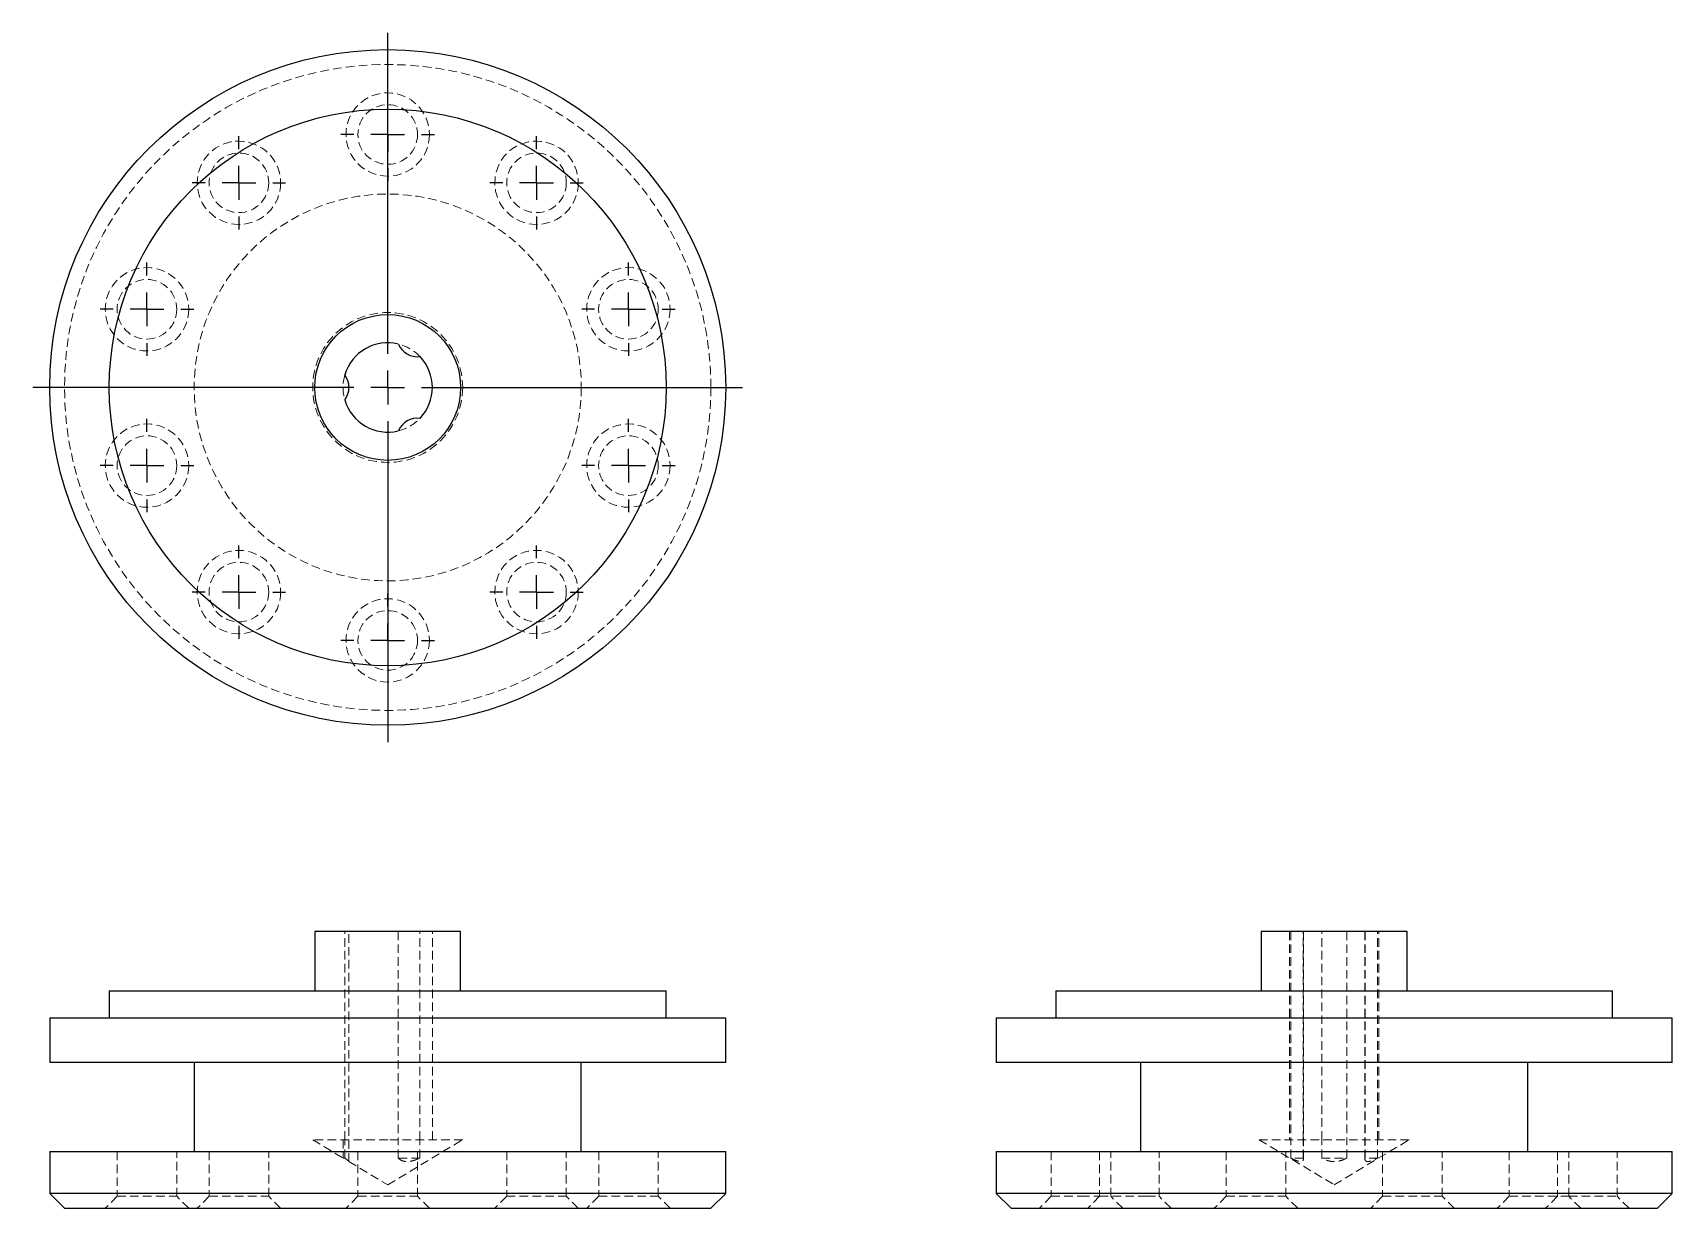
# Model space of a CAD drawing. Header units: millimetres. Extents: x 30 to 273, y 37 to 210.
import ezdxf

# ---------------------------------------------------------------- set-up
doc = ezdxf.new("R2010")
doc.units = ezdxf.units.MM
doc.linetypes.add('HIDDEN', pattern=[1.905, 1.27, -0.635])
doc.layers.add('10', color=7, linetype='Continuous')

# ---------------------------------------------------------------- blocks, each defined once
blk = doc.blocks.new('SW_CENTERMARKSYMBOL_0')
at = {"layer": '10', "color": 0}
for p, q in [((0, 5), (0, 52.5)), ((0, 0), (0, 2.5)), ((-5, 0), (-52.5, 0)), ((0, 0), (-2.5, 0)), ((0, 0), (0, -2.5)), ((0, 0), (2.5, 0)), ((5, 0), (52.5, 0)), ((0, -5), (0, -52.5))]:
    blk.add_line(p, q, dxfattribs=at)
blk = doc.blocks.new('SW_CENTERMARKSYMBOL_1')
at = {"layer": '10', "color": 0}
for p, q in [((0, 5), (0, 6.91)), ((0, 0), (0, 2.5)), ((-5, 0), (-6.91, 0)), ((0, 0), (-2.5, 0)), ((0, 0), (0, -2.5)), ((0, 0), (2.5, 0)), ((5, 0), (6.91, 0)), ((0, -5), (0, -6.91))]:
    blk.add_line(p, q, dxfattribs=at)
blk = doc.blocks.new('SW_CENTERMARKSYMBOL_2')
at = {"layer": '10', "color": 0}
for p, q in [((0, 5), (0, 6.91)), ((0, 0), (0, 2.5)), ((-5, 0), (-6.91, 0)), ((0, 0), (-2.5, 0)), ((0, 0), (0, -2.5)), ((0, 0), (2.5, 0)), ((5, 0), (6.91, 0)), ((0, -5), (0, -6.91))]:
    blk.add_line(p, q, dxfattribs=at)
blk = doc.blocks.new('SW_CENTERMARKSYMBOL_3')
at = {"layer": '10', "color": 0}
for p, q in [((0, 5), (0, 6.91)), ((0, 0), (0, 2.5)), ((-5, 0), (-6.91, 0)), ((0, 0), (-2.5, 0)), ((0, 0), (0, -2.5)), ((0, 0), (2.5, 0)), ((5, 0), (6.91, 0)), ((0, -5), (0, -6.91))]:
    blk.add_line(p, q, dxfattribs=at)
blk = doc.blocks.new('SW_CENTERMARKSYMBOL_4')
at = {"layer": '10', "color": 0}
for p, q in [((0, 5), (0, 6.91)), ((0, 0), (0, 2.5)), ((-5, 0), (-6.91, 0)), ((0, 0), (-2.5, 0)), ((0, 0), (0, -2.5)), ((0, 0), (2.5, 0)), ((5, 0), (6.91, 0)), ((0, -5), (0, -6.91))]:
    blk.add_line(p, q, dxfattribs=at)
blk = doc.blocks.new('SW_CENTERMARKSYMBOL_5')
at = {"layer": '10', "color": 0}
for p, q in [((0, 5), (0, 6.91)), ((0, 0), (0, 2.5)), ((-5, 0), (-6.91, 0)), ((0, 0), (-2.5, 0)), ((0, 0), (0, -2.5)), ((0, 0), (2.5, 0)), ((5, 0), (6.91, 0)), ((0, -5), (0, -6.91))]:
    blk.add_line(p, q, dxfattribs=at)
blk = doc.blocks.new('SW_CENTERMARKSYMBOL_6')
at = {"layer": '10', "color": 0}
for p, q in [((0, 5), (0, 6.91)), ((0, 0), (0, 2.5)), ((-5, 0), (-6.91, 0)), ((0, 0), (-2.5, 0)), ((0, 0), (0, -2.5)), ((0, 0), (2.5, 0)), ((5, 0), (6.91, 0)), ((0, -5), (0, -6.91))]:
    blk.add_line(p, q, dxfattribs=at)
blk = doc.blocks.new('SW_CENTERMARKSYMBOL_7')
at = {"layer": '10', "color": 0}
for p, q in [((0, 5), (0, 6.91)), ((0, 0), (0, 2.5)), ((-5, 0), (-6.91, 0)), ((0, 0), (-2.5, 0)), ((0, 0), (0, -2.5)), ((0, 0), (2.5, 0)), ((5, 0), (6.91, 0)), ((0, -5), (0, -6.91))]:
    blk.add_line(p, q, dxfattribs=at)
blk = doc.blocks.new('SW_CENTERMARKSYMBOL_8')
at = {"layer": '10', "color": 0}
for p, q in [((0, 5), (0, 6.91)), ((0, 0), (0, 2.5)), ((-5, 0), (-6.91, 0)), ((0, 0), (-2.5, 0)), ((0, 0), (0, -2.5)), ((0, 0), (2.5, 0)), ((5, 0), (6.91, 0)), ((0, -5), (0, -6.91))]:
    blk.add_line(p, q, dxfattribs=at)
blk = doc.blocks.new('SW_CENTERMARKSYMBOL_9')
at = {"layer": '10', "color": 0}
for p, q in [((0, 5), (0, 6.91)), ((0, 0), (0, 2.5)), ((-5, 0), (-6.91, 0)), ((0, 0), (-2.5, 0)), ((0, 0), (0, -2.5)), ((0, 0), (2.5, 0)), ((5, 0), (6.91, 0)), ((0, -5), (0, -6.91))]:
    blk.add_line(p, q, dxfattribs=at)
blk = doc.blocks.new('SW_CENTERMARKSYMBOL_10')
at = {"layer": '10', "color": 0}
for p, q in [((0, 5), (0, 6.91)), ((0, 0), (0, 2.5)), ((-5, 0), (-6.91, 0)), ((0, 0), (-2.5, 0)), ((0, 0), (0, -2.5)), ((0, 0), (2.5, 0)), ((5, 0), (6.91, 0)), ((0, -5), (0, -6.91))]:
    blk.add_line(p, q, dxfattribs=at)

msp = doc.modelspace()

# ---------------------------------------------------------------- linework, layer by layer
at = {"color": 7, "linetype": 'Continuous', "lineweight": 25}
for p, q in [((72.21, 77.48), (72.21, 68.67)), ((93.79, 77.48), (72.21, 77.48)), ((93.79, 68.67), (93.79, 77.48)), ((212.21, 77.48), (212.21, 68.67)), ((233.79, 77.48), (212.21, 77.48)), ((233.79, 68.67), (233.79, 77.48)), ((41.81, 68.67), (41.81, 64.71)), ((41.81, 68.67), (124.19, 68.67)), ((124.19, 64.71), (124.19, 68.67)), ((181.81, 68.67), (181.81, 64.71)), ((181.81, 68.67), (223, 68.67)), ((223, 68.67), (264.19, 68.67)), ((264.19, 64.71), (264.19, 68.67)), ((33, 64.71), (33, 58.1)), ((33, 64.71), (133, 64.71)), ((133, 58.1), (133, 64.71)), ((173, 64.71), (173, 58.1)), ((173, 64.71), (223, 64.71)), ((223, 64.71), (273, 64.71)), ((273, 58.1), (273, 64.71)), ((133, 58.1), (33, 58.1)), ((54.37, 58.1), (54.37, 44.89)), ((111.63, 44.89), (111.63, 58.1)), ((223, 58.1), (173, 58.1)), ((194.37, 58.1), (194.37, 44.89)), ((273, 58.1), (223, 58.1)), ((251.63, 44.89), (251.63, 58.1)), ((33, 44.89), (33, 38.72)), ((33, 44.89), (133, 44.89)), ((133, 38.72), (133, 44.89)), ((173, 44.89), (173, 38.72)), ((173, 44.89), (223, 44.89)), ((223, 44.89), (273, 44.89)), ((273, 38.72), (273, 44.89)), ((33, 38.72), (35.2, 36.52)), ((133, 38.72), (33, 38.72)), ((35.2, 36.52), (130.8, 36.52)), ((130.8, 36.52), (133, 38.72)), ((173, 38.72), (175.2, 36.52)), ((223, 38.72), (173, 38.72)), ((175.2, 36.52), (223, 36.52)), ((273, 38.72), (223, 38.72)), ((223, 36.52), (270.8, 36.52)), ((270.8, 36.52), (273, 38.72))]:
    msp.add_line(p, q, dxfattribs=at)
at = {"color": 7, "linetype": 'HIDDEN', "lineweight": 18}
for p, q in [((76.66, 46.65), (76.66, 77.48)), ((77.27, 43.42), (77.27, 77.48)), ((84.57, 77.48), (84.57, 46.65)), ((87.77, 46.65), (87.77, 77.48)), ((89.61, 46.65), (89.61, 77.48)), ((216.39, 77.48), (216.39, 46.65)), ((216.58, 77.48), (216.58, 46.65)), ((218.43, 46.65), (218.43, 77.48)), ((218.45, 43.79), (218.45, 77.48)), ((221.15, 46.65), (221.15, 77.48)), ((224.85, 77.48), (224.85, 46.65)), ((227.55, 77.48), (227.55, 43.81)), ((227.57, 77.48), (227.57, 46.65)), ((229.42, 46.65), (229.42, 77.48)), ((229.61, 46.65), (229.61, 77.48)), ((83, 46.65), (71.91, 46.65)), ((71.91, 46.65), (76.39, 43.95)), ((76.39, 46.65), (76.39, 43.95)), ((76.66, 43.95), (76.66, 46.65)), ((94.09, 46.65), (83, 46.65)), ((83, 39.98), (94.09, 46.65)), ((84.57, 43.95), (84.57, 46.65)), ((87.77, 43.95), (87.77, 46.65)), ((234.09, 46.65), (211.91, 46.65)), ((211.91, 46.65), (223, 39.98)), ((216.58, 43.95), (216.58, 46.65)), ((218.43, 43.95), (218.43, 46.65)), ((221.15, 43.95), (221.15, 46.65)), ((223, 39.98), (234.09, 46.65)), ((224.85, 43.95), (224.85, 46.65)), ((227.57, 43.95), (227.57, 46.65)), ((229.42, 43.95), (229.42, 46.65)), ((42.98, 44.89), (42.98, 38.28)), ((51.79, 38.28), (51.79, 44.89)), ((56.59, 44.89), (56.59, 38.28)), ((65.4, 38.28), (65.4, 44.89)), ((76.66, 43.95), (76.39, 43.95)), ((78.59, 44.89), (78.59, 38.28)), ((87.77, 43.95), (84.57, 43.95)), ((87.41, 38.28), (87.41, 44.89)), ((100.6, 44.89), (100.6, 38.28)), ((109.41, 38.28), (109.41, 44.89)), ((114.21, 44.89), (114.21, 38.28)), ((123.02, 38.28), (123.02, 44.89)), ((181.15, 44.89), (181.15, 38.28)), ((188.3, 44.89), (188.3, 38.28)), ((189.96, 38.28), (189.96, 44.89)), ((197.11, 38.28), (197.11, 44.89)), ((207.02, 44.89), (207.02, 38.28)), ((215.83, 38.28), (215.83, 44.89)), ((218.43, 43.95), (216.58, 43.95)), ((221.15, 43.95), (224.85, 43.95)), ((229.42, 43.95), (227.57, 43.95)), ((230.17, 44.89), (230.17, 38.28)), ((238.98, 38.28), (238.98, 44.89)), ((248.89, 44.89), (248.89, 38.28)), ((256.04, 44.89), (256.04, 38.28)), ((257.7, 38.28), (257.7, 44.89)), ((264.85, 38.28), (264.85, 44.89)), ((77.26, 43.44), (83, 39.98)), ((42.98, 38.28), (41.22, 36.52)), ((42.98, 38.28), (48.75, 38.28)), ((48.75, 38.28), (51.79, 38.28)), ((53.56, 36.52), (51.79, 38.28)), ((56.59, 38.28), (54.82, 36.52)), ((56.59, 38.28), (64.55, 38.28)), ((64.55, 38.28), (65.4, 38.28)), ((67.16, 36.52), (65.4, 38.28)), ((78.59, 38.28), (76.83, 36.52)), ((78.59, 38.28), (87.41, 38.28)), ((89.17, 36.52), (87.41, 38.28)), ((100.6, 38.28), (98.84, 36.52)), ((100.6, 38.28), (109.41, 38.28)), ((111.18, 36.52), (109.41, 38.28)), ((114.21, 38.28), (112.44, 36.52)), ((114.21, 38.28), (123.02, 38.28)), ((124.78, 36.52), (123.02, 38.28)), ((181.15, 38.28), (179.39, 36.52)), ((181.15, 38.28), (185.56, 38.28)), ((185.56, 38.28), (188.3, 38.28)), ((188.3, 38.28), (186.54, 36.52)), ((188.3, 38.28), (195.3, 38.28)), ((191.72, 36.52), (189.96, 38.28)), ((195.3, 38.28), (197.11, 38.28)), ((198.87, 36.52), (197.11, 38.28)), ((207.02, 38.28), (205.26, 36.52)), ((207.02, 38.28), (215.62, 38.28)), ((215.62, 38.28), (215.83, 38.28)), ((217.6, 36.52), (215.83, 38.28)), ((230.17, 38.28), (228.4, 36.52)), ((230.17, 38.28), (238.98, 38.28)), ((240.74, 36.52), (238.98, 38.28)), ((248.89, 38.28), (247.13, 36.52)), ((248.89, 38.28), (257.7, 38.28)), ((256.04, 38.28), (254.28, 36.52)), ((257.7, 38.28), (264.85, 38.28)), ((259.46, 36.52), (257.7, 38.28)), ((266.61, 36.52), (264.85, 38.28))]:
    msp.add_line(p, q, dxfattribs=at)
at = {"color": 7, "linetype": 'Continuous', "lineweight": 25}
for radius in [50, 41.19, 10.79]:
    msp.add_circle((83, 158), radius, dxfattribs=at)
at = {"color": 7, "linetype": 'HIDDEN', "lineweight": 18}
for centre, radius in [((83, 158), 47.8), ((83, 195.44), 6.17), ((83, 195.44), 4.41), ((60.99, 188.29), 6.17), ((105.01, 188.29), 6.17), ((60.99, 188.29), 4.41), ((105.01, 188.29), 4.41), ((83, 158), 28.63), ((47.39, 169.57), 6.17), ((118.61, 169.57), 6.17), ((47.39, 169.57), 4.41), ((118.61, 169.57), 4.41), ((83, 158), 11.09), ((47.39, 146.43), 6.17), ((47.39, 146.43), 4.41), ((118.61, 146.43), 6.17), ((118.61, 146.43), 4.41), ((60.99, 127.71), 6.17), ((105.01, 127.71), 6.17), ((60.99, 127.71), 4.41), ((105.01, 127.71), 4.41), ((83, 120.56), 6.17), ((83, 120.56), 4.41)]:
    msp.add_circle(centre, radius, dxfattribs=at)
at = {"color": 7, "linetype": 'Continuous', "lineweight": 25}
for centre, radius, start, end in [((83, 158), 6.61, 76.2602, 163.7398), ((87.41, 165.63), 3.08, 203.1301, 276.8699), ((83, 158), 6.61, 316.2602, 43.7398), ((74.19, 158), 3.08, 323.1301, 36.8699), ((83, 158), 6.61, 196.2602, 283.7398), ((87.41, 150.37), 3.08, 83.1301, 156.8699)]:
    msp.add_arc(centre, radius, start, end, dxfattribs=at)
at = {"color": 7, "linetype": 'HIDDEN', "lineweight": 18}
for start, end in [(43.7398, 76.2602), (163.7398, 196.2602), (283.7398, 316.2602)]:
    msp.add_arc((83, 158), 6.61, start, end, dxfattribs=at)
for points, knots in [([(77.26, 43.44), (77.25, 43.45), (77.23, 43.47), (76.99, 43.68), (76.76, 43.87), (76.66, 43.95)], [0, 0, 0, 0, 0.332153, 0.708374, 1, 1, 1, 1]), ([(84.57, 43.95), (84.63, 43.88), (84.7, 43.81), (84.87, 43.68), (84.97, 43.62), (85.19, 43.53), (85.31, 43.49), (85.57, 43.44), (85.71, 43.43), (86.01, 43.42), (86.16, 43.44), (86.48, 43.49), (86.65, 43.53), (87.14, 43.67), (87.46, 43.8), (87.77, 43.95)], [0, 0, 0, 0, 0.125, 0.125, 0.25, 0.25, 0.375, 0.375, 0.5, 0.5, 0.625, 0.625, 0.75, 0.75, 1, 1, 1, 1]), ([(216.58, 43.95), (216.73, 43.88), (216.86, 43.81), (217.14, 43.68), (217.27, 43.62), (217.52, 43.53), (217.64, 43.49), (217.85, 43.44), (217.95, 43.43), (218.13, 43.42), (218.2, 43.44), (218.32, 43.49), (218.36, 43.53), (218.46, 43.67), (218.47, 43.8), (218.43, 43.95)], [0, 0, 0, 0, 0.125, 0.125, 0.25, 0.25, 0.375, 0.375, 0.5, 0.5, 0.625, 0.625, 0.75, 0.75, 1, 1, 1, 1]), ([(224.85, 43.95), (224.72, 43.88), (224.59, 43.81), (224.31, 43.68), (224.16, 43.62), (223.85, 43.53), (223.68, 43.49), (223.35, 43.44), (223.18, 43.43), (222.83, 43.42), (222.66, 43.44), (222.32, 43.49), (222.16, 43.53), (221.69, 43.67), (221.4, 43.8), (221.15, 43.95)], [0, 0, 0, 0, 0.125, 0.125, 0.25, 0.25, 0.375, 0.375, 0.5, 0.5, 0.625, 0.625, 0.75, 0.75, 1, 1, 1, 1]), ([(227.57, 43.95), (227.55, 43.88), (227.54, 43.81), (227.55, 43.68), (227.57, 43.62), (227.64, 43.53), (227.68, 43.49), (227.8, 43.44), (227.87, 43.43), (228.04, 43.42), (228.14, 43.44), (228.36, 43.49), (228.48, 43.53), (228.85, 43.67), (229.13, 43.8), (229.42, 43.95)], [0, 0, 0, 0, 0.125, 0.125, 0.25, 0.25, 0.375, 0.375, 0.5, 0.5, 0.625, 0.625, 0.75, 0.75, 1, 1, 1, 1])]:
    msp.add_open_spline(points, degree=3, knots=knots, dxfattribs=at)

# ---------------------------------------------------------------- block references
at = {"layer": '10'}
for name, p in [('SW_CENTERMARKSYMBOL_0', (83, 158)), ('SW_CENTERMARKSYMBOL_6', (83, 195.44)), ('SW_CENTERMARKSYMBOL_5', (60.99, 188.29)), ('SW_CENTERMARKSYMBOL_7', (105.01, 188.29)), ('SW_CENTERMARKSYMBOL_4', (47.39, 169.57)), ('SW_CENTERMARKSYMBOL_8', (118.61, 169.57)), ('SW_CENTERMARKSYMBOL_3', (47.39, 146.43)), ('SW_CENTERMARKSYMBOL_9', (118.61, 146.43)), ('SW_CENTERMARKSYMBOL_2', (60.99, 127.71)), ('SW_CENTERMARKSYMBOL_10', (105.01, 127.71)), ('SW_CENTERMARKSYMBOL_1', (83, 120.56))]:
    msp.add_blockref(name, p, dxfattribs=at)

doc.saveas('drawing.dxf')
